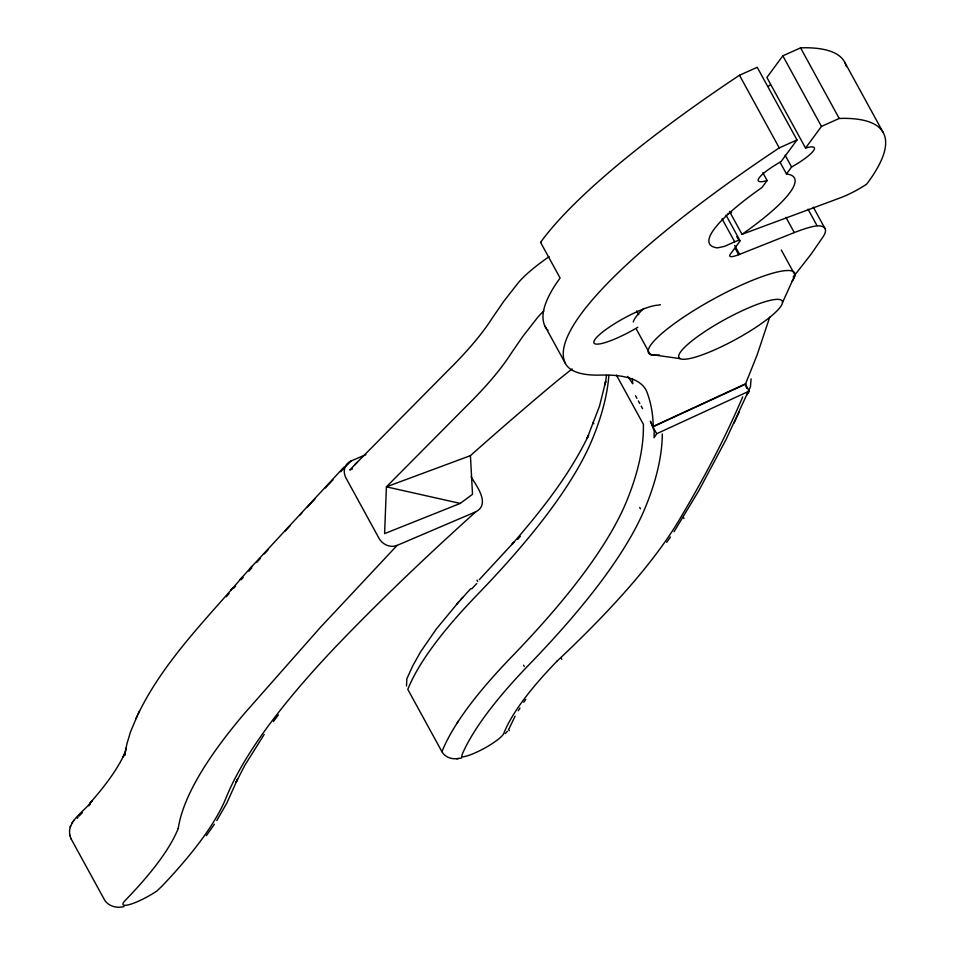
<?xml version="1.0" encoding="UTF-8"?>
<svg xmlns="http://www.w3.org/2000/svg" width="955" height="955" viewBox="0 0 955 955"><rect width="100%" height="100%" fill="white"/><g stroke="black" fill="none" stroke-linecap="round" stroke-linejoin="round"><path stroke-width="1.43" d="M662.304 433.952L662.269 436.662A2360.091 454.365 -28.7 0 1 645.89 506.126A1445.309 278.251 -28.7 0 1 529.249 664.501A845.855 162.851 -28.7 0 0 462.304 754.044L461.695 756.885A25.009 4.811 -28.7 0 0 483.791 748.601A25.009 4.811 -28.7 0 0 503.297 734.3L503.798 733.356A647.239 124.604 -28.7 0 1 556.968 661.23M606.532 375.387L605.1 384.817L605.697 381.332L599.489 406.233L587.122 438.333L588.602 435.205C569.192 475.554 541.067 510.925 511.844 544.553L513.945 542.177L479.291 579.673M137.353 715.629L130.501 731.912L126.812 744.232L124.723 755.381L125.308 751.919L123.219 756.754L124.699 753.626C115.985 771.915 103.236 787.887 90.009 803.083L92.11 800.72C84.1 812.335 63.436 822.589 71.303 839.23L104.31 899.503C108.166 906.355 116.868 908.515 124.09 906.546M125.368 751.633L125.965 748.147M769.67 317.323L757.16 354.818L745.425 384.22L652.922 426.849L656.682 433.725L654.068 437.748L654.211 431.039L650.403 421.215L652.922 426.849M458.555 758.485C452.348 759.667 445.126 757.482 441.926 751.704L443.502 747.956A859.775 165.525 -28.7 0 1 511.522 656.968A1431.509 275.601 -28.7 0 0 627.077 500.086A2346.041 451.667 -28.7 0 0 643.348 431.039L643.431 424.438L616.405 375.088M742.692 396.898C724.415 439.789 702.462 481.022 678.575 521.024A1174.328 226.084 -28.7 0 1 556.956 661.23M782.491 302.568A58.888 11.341 -28.7 0 0 705.781 330.943A58.888 11.341 -28.7 0 0 703.453 354.412A58.888 11.341 -28.7 0 0 782.491 302.568L795.014 275.088L781.309 250.055M674.051 531.768L699.012 490.333L726.11 439.443L750.463 386.68L751.06 378.837M734.12 422.981L739.397 411.712M138.045 714.197C163.305 662.018 205.074 620.547 242.355 577.059M509.015 728.808L515.079 716.166M135.885 718.757L139.525 711.069M70.085 827.006L70.646 825.824M71.577 823.831L72.103 822.744M456.776 723.615L458.424 720.953M518.243 710.759L519.986 707.989M216.785 820.548L226.872 802.988L237.532 779.22L236.052 782.348L244.886 765.218L264.153 734.526M746.559 395.119L749.186 391.096L745.425 384.22L746.703 388.41M214.374 824.249L206.328 835.709M523.758 702.295L525.811 699.382M546.391 328.436A398.438 76.71 -28.7 0 1 544.577 325.297A496.075 95.5 -28.7 0 1 556.395 283.253L560.096 278.036L540.59 242.403L542.5 239.717A496.075 95.5 -28.7 0 1 728.94 82.297L739.48 75.254L757.231 67.304L796.995 139.943L781.059 161.598A30.93 5.957 -28.7 0 0 759.273 177.702A30.93 5.957 -28.7 0 0 767.116 180.531L761.935 187.538A145.387 27.993 -28.7 0 0 717.503 247.87L724.57 246.342L734.67 241.818A8.476 1.635 -28.7 0 1 739.588 241.663L730.42 254.054A19.375 3.725 -28.7 0 0 738.669 254.722L794.309 232.59A65.024 12.522 -28.7 0 1 817.11 225.786A96.682 18.611 -28.7 0 1 823.234 236.577L811.261 253.97L796.792 272.485A561.433 108.082 -28.7 0 0 793.139 276.998M666.686 542.297L670.458 536.996M729.477 211.401L742.023 234.321A145.387 27.993 -28.7 0 0 786.466 173.977L791.588 167.006A30.93 5.957 -28.7 0 0 813.374 150.89A30.93 5.957 -28.7 0 0 805.531 148.061L766.889 77.474L782.825 55.82L800.577 47.869L806.02 47.75A496.075 95.5 -28.7 0 1 846.369 66.564M805.531 148.061L821.479 126.418L839.218 118.468L844.662 118.348A496.075 95.5 -28.7 0 1 868.704 181.426L866.591 184.208A29.163 5.611 -28.7 0 1 840.364 197.816L742.023 234.321M273.428 721.538L278.394 714.889M458.854 601.769L436.351 628.975L420.654 651.716L412.858 665.647L406.842 678.826L406.52 686.012M226.24 596.768L229.045 593.568M233.724 588.244L235.599 586.107M230.764 590.13L232.865 587.767M249.876 568.655L343.872 467.21M241.293 579.697L243.179 577.548M460.608 599.812L470.743 588.674M456.753 604.133L462.698 597.46M505.291 733.619L507.427 731.232M240.266 579.422L251.965 566.303M248.921 571.114L251.798 567.879M73.01 821.479L74.275 820.059M256.632 562.495L260.524 558.174M264.404 553.852L268.343 549.507M285.235 531.004L290.272 525.525M299.87 515.139L301.732 513.133M307.331 507.129L314.84 499.083M325.285 487.981L332.973 479.876M340.708 471.746L350.963 461.038L365.872 454.664M357.063 462.435L349.757 470.027L352.49 468.857M471.125 476.796C476.366 485.82 490.775 504.025 475.769 511.808L397.137 545.377L320.426 627.34L245.065 712.752A1174.328 226.084 -28.7 0 0 178.251 828.403M354.472 465.121L355.773 463.772M356.334 463.187L447.083 371.423A561.433 108.082 -28.7 0 0 491.837 318.683L503.798 301.291L518.279 282.776A96.682 18.611 -28.7 0 1 549.065 256.656M475.769 511.808L462.936 523.436A2360.091 454.365 -28.7 0 0 342.726 639.432A1445.309 278.251 -28.7 0 0 226.072 797.819A845.855 162.851 -28.7 0 1 162.123 886.013L157.062 890.848A25.009 4.811 -28.7 0 1 131.408 903.967A25.009 4.811 -28.7 0 1 124.138 901.663L125.201 900.47A647.239 124.604 -28.7 0 0 178.239 828.403M470.433 455.642L472.51 494.296L460.25 503.416L384.602 533.618L386.405 486.835L470.433 455.642L473.071 453.291A2354.063 453.207 -28.7 0 1 544.923 391.084A512.62 98.687 -28.7 0 1 572.081 368.94M796.995 139.943L779.256 147.906L768.715 154.937A496.075 95.5 -28.7 0 0 564.847 362.303A398.438 76.71 -28.7 0 0 600.659 375.088A512.62 98.687 -28.7 0 1 647.024 392.278A2354.063 453.207 -28.7 0 1 653.172 423.853L653.232 426.706M653.232 426.372L745.736 383.743M656.682 433.725L749.186 391.096M748.601 392.768L748.087 391.323M727.531 214.087L731.637 212.452M456.693 758.771L461.587 758.007M680.079 358.638L650.176 354.377L636.472 329.356M460.25 503.416L386.405 486.835L466.219 406.376A561.433 108.082 -28.7 0 0 510.973 353.637L522.946 336.244L537.414 317.729A96.682 18.611 -28.7 0 1 543.801 310.972M627.71 376.389L632.723 383.755L632.664 382.621A2354.063 453.207 -28.7 0 0 632.27 378.467M844.733 62.266L883.375 132.864M800.577 47.869L839.218 118.468M782.825 55.82L821.479 126.418M785.141 155.235L791.588 167.006M813.29 207.128L825.168 228.83M739.48 75.254L779.256 147.906M808.037 209.205L817.11 225.786M780.02 162.219L786.466 173.977M762.854 172.748L767.116 180.531M785.929 217.274L794.309 232.59M726.027 215.138L740.006 240.672M736.794 236.554L738.191 239.108M722.087 218.85L734.67 241.818M734.693 245.423L739.588 254.364M735.183 248.336L738.669 254.722M636.627 310.853L638.728 314.684M635.517 395.716L636.937 398.319M638.358 400.909L639.778 403.499M641.199 406.102L642.62 408.692M683.231 517.156L683.971 518.505M545.102 326.383L565.36 363.401M593.115 422.408L593.855 423.757M639.683 507.451L640.423 508.8M561.098 657.983L561.838 659.332M476.963 580.115L477.703 581.464M523.531 665.169L524.271 666.518M508.514 729.381L509.254 730.73M441.926 751.704L407.797 689.367L409.373 685.618A859.679 165.501 -28.7 0 1 477.393 594.631A1431.509 275.601 -28.7 0 0 592.948 437.748A2346.041 451.667 -28.7 0 0 608.872 375.387M69.703 835.052L70.025 835.876M70.98 838.395L71.303 839.23M659.475 354.985A83.276 16.032 -28.7 0 1 711.511 300.145A83.276 16.032 -28.7 0 1 792.017 281.331M633.237 322.026A83.276 16.032 -28.7 0 1 643.825 308.429M541.127 242.367A29.163 5.611 -28.7 0 1 540.59 242.403M548.027 330.287A398.438 76.71 -28.7 0 1 547.167 329.38M637.821 327.243A38.224 7.354 -28.7 0 1 596.123 344.087A38.224 7.354 -28.7 0 1 613.301 324.521A38.224 7.354 -28.7 0 1 657.136 305.242A28.686 5.527 -28.7 0 0 660.406 304.705M471.782 588.829A845.855 162.851 -28.7 0 1 476.772 583.505M520.32 536.364A1445.309 278.251 -28.7 0 1 517.598 539.48M770.088 84.947A30.93 5.957 -28.7 0 1 768.429 86.296M350.963 461.05A14.003 12.248 40.5 0 0 345.985 478.001L378.992 538.274A14.003 12.248 40.5 0 0 397.125 545.365M77.248 818.316A25.009 4.811 -28.7 0 1 77.952 817.325M90.343 804.098A647.239 124.604 -28.7 0 1 88.791 805.793M82.333 812.693A647.239 124.604 -28.7 0 1 79.038 816.119"/></g></svg>
